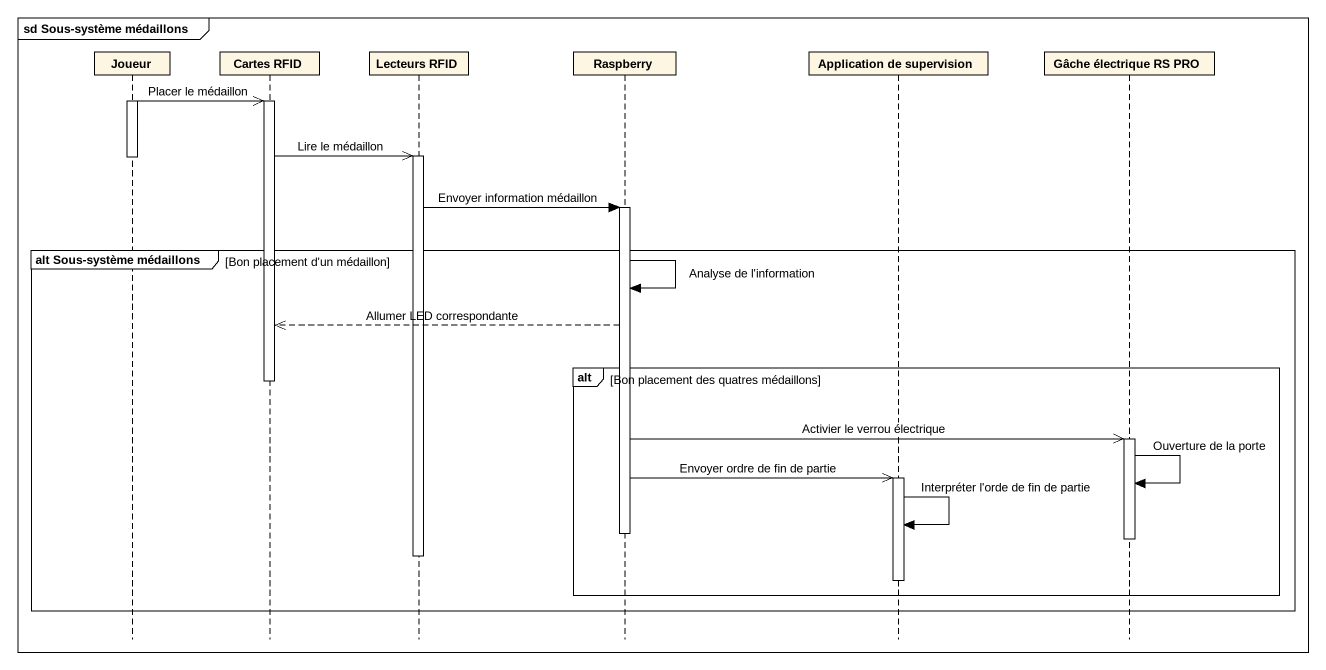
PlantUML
@startuml
mainframe sd Sous-système médaillons
hide footbox
participant Joueur
participant "Cartes RFID" as Cartes_RFID
participant "Lecteurs RFID" as Lecteurs_RFID
participant Raspberry
participant "Application de supervision" as Application_de_supervision
participant "Gâche électrique RS PRO" as Gâche_électrique_RS_PRO

activate Joueur
Joueur ->> Cartes_RFID : Placer le médaillon
activate Cartes_RFID
Cartes_RFID ->> Lecteurs_RFID : Lire le médaillon
activate Lecteurs_RFID
deactivate Joueur
Lecteurs_RFID -> Raspberry : Envoyer information médaillon
activate Raspberry
group alt Sous-système médaillons [Bon placement d'un médaillon]
  Raspberry -> Raspberry : Analyse de l'information
  Raspberry -->> Cartes_RFID : Allumer LED correspondante
  alt Bon placement des quatres médaillons
    deactivate Cartes_RFID
    Raspberry ->> Gâche_électrique_RS_PRO : Activier le verrou électrique
    activate Gâche_électrique_RS_PRO
    Raspberry ->> Application_de_supervision : Envoyer ordre de fin de partie
    activate Application_de_supervision
    Gâche_électrique_RS_PRO -> Gâche_électrique_RS_PRO : Ouverture de la porte
    Application_de_supervision -> Application_de_supervision : Interpréter l'orde de fin de partie
    deactivate Raspberry
    deactivate Gâche_électrique_RS_PRO
    deactivate Lecteurs_RFID
    deactivate Application_de_supervision
  end
end
@enduml
